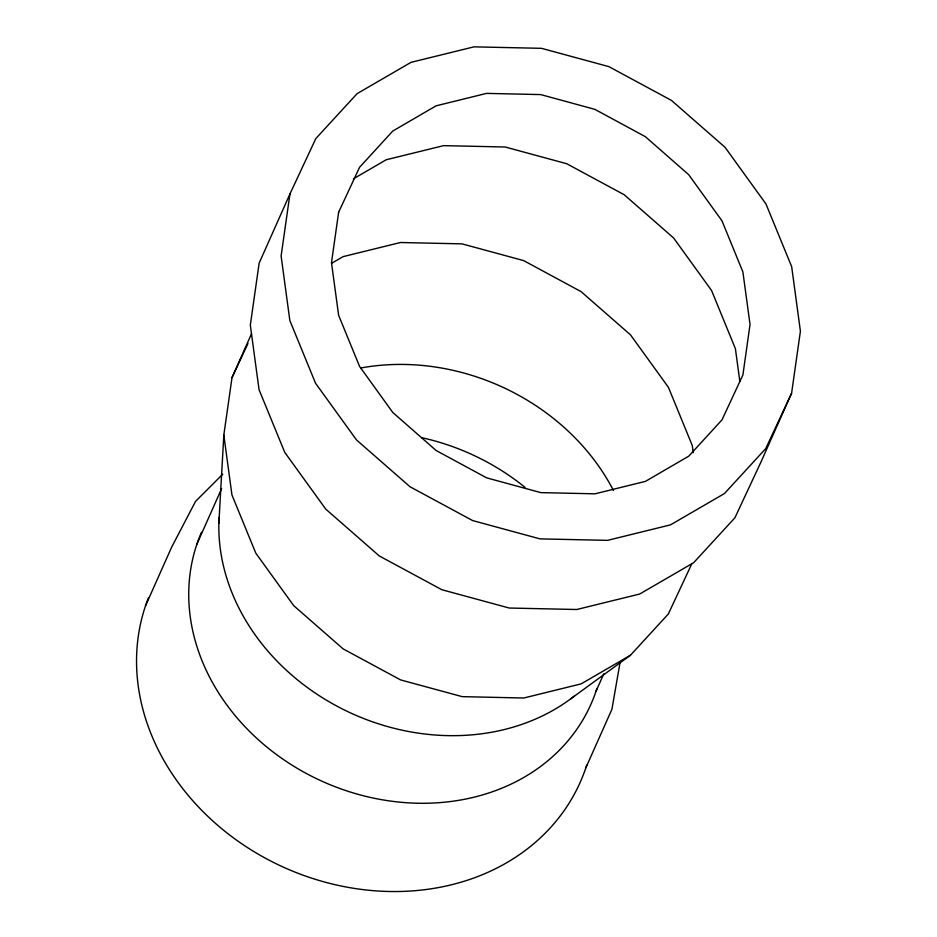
<?xml version="1.0" encoding="UTF-8"?>
<svg xmlns="http://www.w3.org/2000/svg" width="937" height="937" viewBox="0 0 937 937"><rect width="100%" height="100%" fill="white"/><g stroke="black" fill="none" stroke-linecap="round" stroke-linejoin="round"><path stroke-width="1.41" d="M218.86 523.233L223.826 435.073L232.013 377.611L251.503 333.818M289.943 193.959L281.112 256L289.849 320.536L315.546 383.256L356.517 439.945L410.066 486.795L472.646 520.574L540.017 538.88L607.551 540.356L670.494 524.872L724.442 493.553L765.705 448.624L791.589 393.247L800.409 331.206L791.671 266.67L765.974 203.961L725.004 147.261L671.454 100.411L608.886 66.632L541.504 48.326L473.97 46.85L411.038 62.334L357.091 93.665L315.816 138.582L289.943 193.959L259.151 263.11L250.32 325.151L259.057 389.687L284.766 452.395L325.736 509.096L379.274 555.946L441.854 589.724L509.236 608.031L576.759 609.507L639.702 594.023L693.649 562.704L734.924 517.774L760.797 462.398L791.589 393.247M620.118 662.143L611.92 709.286L585.859 767.801M145.54 605.806L171.588 547.29L195.54 501.389L222.772 474.192M196.875 544.221L221.659 488.54M596.096 691.084L603.768 673.855M232.013 377.611L247.918 343.551M691.6 564.215L668.339 613.993L630.449 655.244L570.645 698.885M353.343 178.862L386.22 159.758L443.599 145.645L505.148 147.004L566.744 163.729L624.206 194.744L673.609 237.975L711.558 290.482L735.404 348.693L739.855 381.488M331.71 263.238L343.094 256.633L400.462 242.507L462.023 243.866L523.619 260.591L581.081 291.618L630.484 334.837L668.432 387.344L692.279 445.555L693.251 452.688M630.449 655.244L581.127 683.881L523.76 698.006L462.199 696.648L400.603 679.922L343.141 648.896L293.738 605.677L255.801 553.17L231.943 494.959L223.826 435.073M574.135 696.226A212.875 179.74 24 0 1 342.649 709.11A212.875 179.74 24 0 1 219.094 517.47M360.78 367.995A212.875 179.74 24 0 1 613.454 490.484M596.974 688.402A212.875 179.74 24 0 1 333.361 786.038A212.875 179.74 24 0 1 201.478 532.286M421.861 437.708A212.875 179.74 24 0 1 524.978 487.322M586.761 765.084A234.8 198.246 24 0 1 298.962 873.647A234.8 198.246 24 0 1 148.491 597.724M338.62 212.289L331.487 262.735L338.632 315.3L359.55 366.379L392.814 412.503L436.15 450.521L486.631 477.847L540.79 492.616L594.96 493.822L645.429 481.384L688.765 456.155L722.005 419.846L742.912 374.929L750.033 324.471L742.889 271.906L721.982 220.827L688.718 174.704L645.37 136.685L594.89 109.36L540.731 94.59L486.572 93.384L436.103 105.822L392.767 131.051L359.515 167.372L338.62 212.289"/></g></svg>
